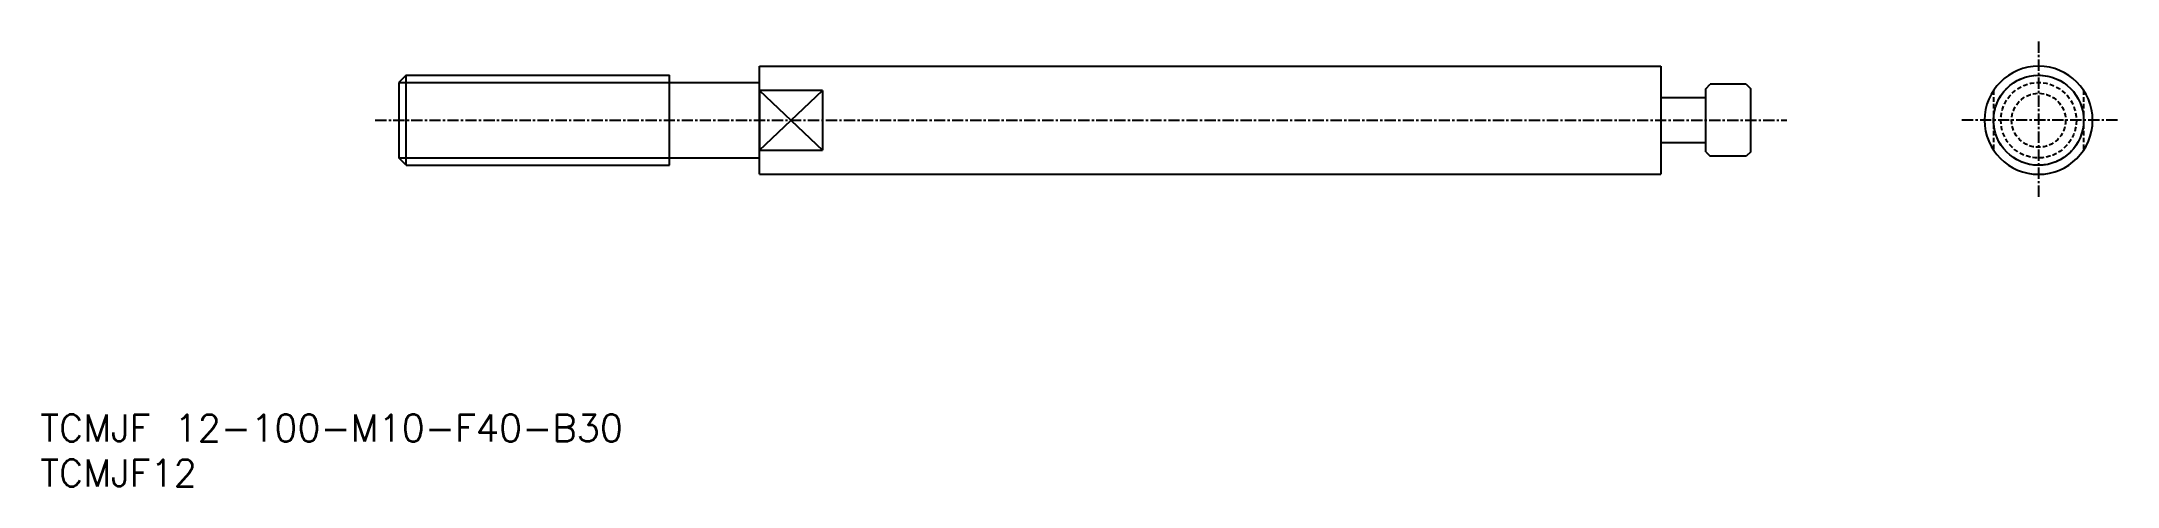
# Model space of a CAD drawing. Extents: x 0 to 230, y -2 to 48.
import ezdxf

# ---------------------------------------------------------------- set-up
doc = ezdxf.new("R2010")
doc.units = 0
doc.linetypes.add('CENTER', pattern=[2, 1.25, -0.25, 0.25, -0.25])
doc.linetypes.add('DASHED', pattern=[0.75, 0.5, -0.25])
doc.layers.get('0').update_dxf_attribs({"linetype": 'CONTINUOUS'})
doc.layers.add('CENTER', color=1, linetype='CENTER')
doc.styles.get("Standard").update_dxf_attribs({"font": 'txt.shx'})

msp = doc.modelspace()

# ---------------------------------------------------------------- linework, layer by layer
at = {"color": 7, "linetype": 'CONTINUOUS'}
for p, q in [((40.17, 44.08), (39.36, 43.26)), ((40.17, 44.08), (69.36, 44.08)), ((40.17, 34.08), (40.17, 44.08)), ((69.36, 34.08), (69.36, 44.08)), ((79.36, 33.08), (79.36, 45.08)), ((79.36, 45.08), (179.36, 45.08)), ((179.36, 45.08), (179.36, 33.08)), ((39.36, 43.26), (39.36, 34.89)), ((69.36, 43.26), (79.36, 43.26)), ((79.36, 35.76), (86.36, 42.39)), ((79.36, 42.39), (86.36, 35.76)), ((79.36, 42.39), (79.36, 35.76)), ((86.36, 42.39), (79.36, 42.39)), ((86.36, 42.39), (86.36, 35.76)), ((184.36, 41.58), (179.36, 41.58)), ((184.36, 42.58), (184.86, 43.08)), ((184.36, 35.58), (184.36, 42.58)), ((188.86, 43.08), (184.86, 43.08)), ((188.86, 43.08), (189.36, 42.58)), ((189.36, 35.58), (189.36, 42.58)), ((40.17, 34.08), (39.36, 34.89)), ((69.36, 34.89), (79.36, 34.89)), ((79.36, 35.76), (86.36, 35.76)), ((184.36, 36.58), (179.36, 36.58)), ((184.36, 35.58), (184.86, 35.08)), ((188.86, 35.08), (184.86, 35.08)), ((189.36, 35.58), (188.86, 35.08)), ((40.17, 34.08), (69.36, 34.08)), ((79.36, 33.08), (179.36, 33.08))]:
    msp.add_line(p, q, dxfattribs=at)
at = {"color": 3, "linetype": 'CONTINUOUS'}
for p, q in [((39.36, 43.26), (69.36, 43.26)), ((39.36, 34.89), (69.36, 34.89))]:
    msp.add_line(p, q, dxfattribs=at)
at = {"color": 3, "linetype": 'DASHED'}
for p, q in [((216.29, 42.39), (216.29, 35.76)), ((226.29, 42.39), (226.29, 35.76))]:
    msp.add_line(p, q, dxfattribs=at)
for radius in [5, 4.19, 3]:
    msp.add_circle((221.29, 39.08), radius, dxfattribs=at)
at = {"color": 7, "linetype": 'CONTINUOUS'}
msp.add_circle((221.29, 39.08), 5, dxfattribs=at)
for start, end in [(0, 180), (180, 0)]:
    msp.add_arc((221.29, 39.08), 6, start, end, dxfattribs=at)
at = {"layer": 'CENTER', "color": 1, "linetype": 'CENTER'}
for p, q in [((221.29, 47.83), (221.29, 30.33)), ((36.73, 39.08), (193.36, 39.08)), ((230.04, 39.08), (212.54, 39.08))]:
    msp.add_line(p, q, dxfattribs=at)

# ---------------------------------------------------------------- texts
at = {"color": 7, "linetype": 'CONTINUOUS'}
for s, p in [('TCMJF 12-100-M10-F40-B30', (-0.43, 3.41)), ('TCMJF12', (-0.43, -1.59))]:
    msp.add_text(s, height=3, dxfattribs=at).set_placement(p)

doc.saveas('drawing.dxf')
